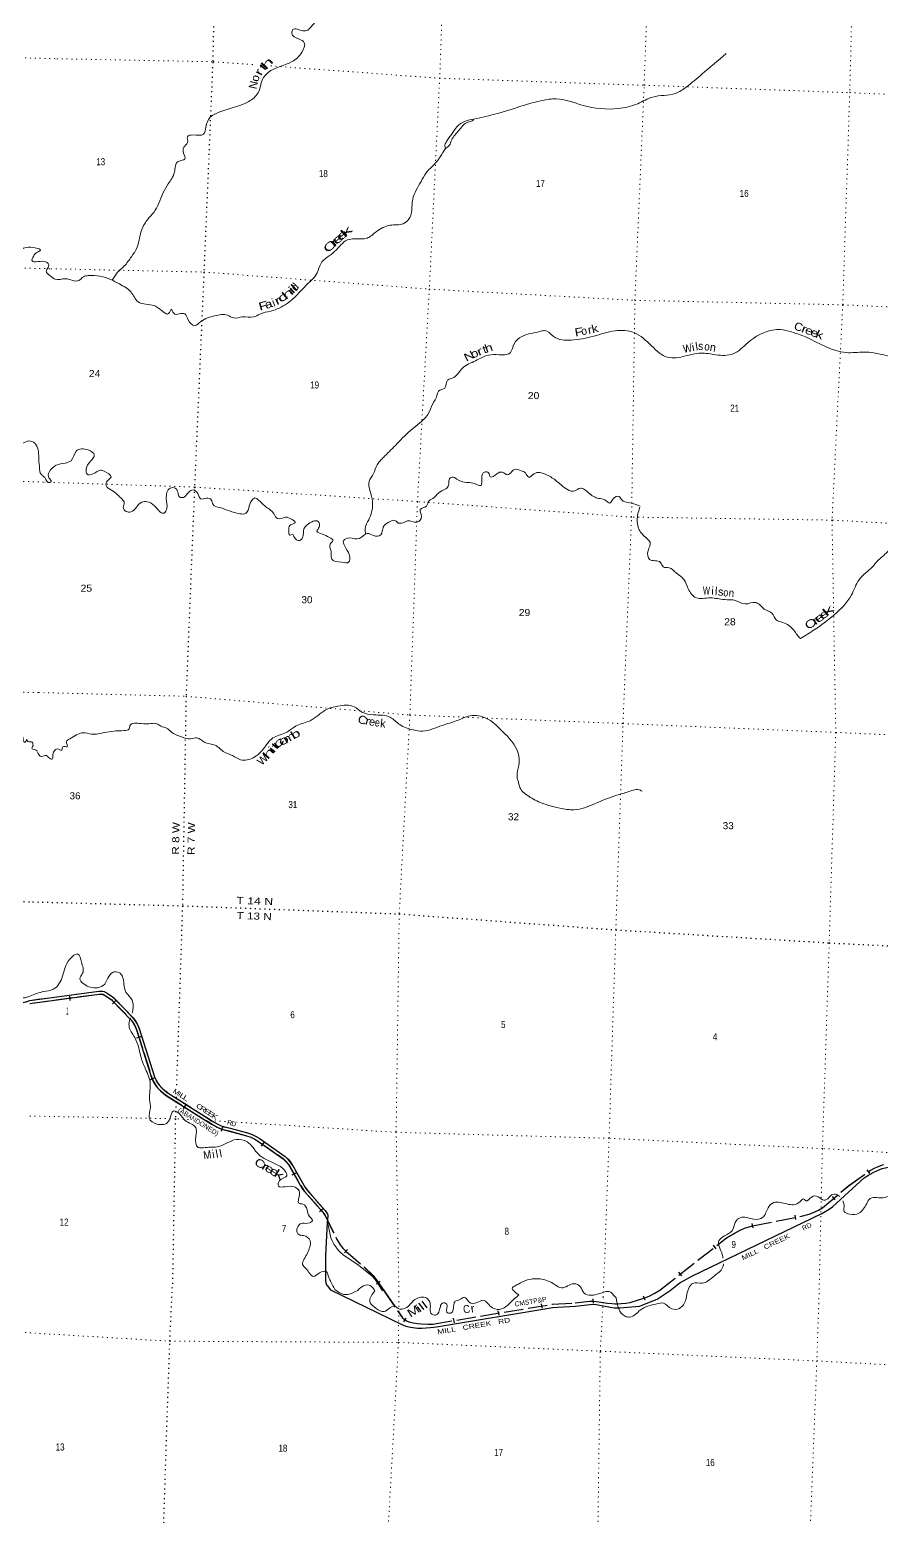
# Model space of a CAD drawing. Header units: feet. Extents: x -757852 to -501257, y -360805 to -170898.
# Drawn here: x -661628 to -640442, y -316927 to -279945 of the extents above; entities that cross this region are included whole.
import ezdxf
from ezdxf.enums import TextEntityAlignment as Align

# ---------------------------------------------------------------- set-up
doc = ezdxf.new("R2010")
doc.units = ezdxf.units.FT
doc.header["$LTSCALE"] = 80
doc.linetypes.add('DOTTED', pattern=[1.5, 0.3, -1.2])
doc.linetypes.add('LONG_DASHED', pattern=[7.5, 6, -1.5])
for name, color, linetype, lineweight in [('29', 7, 'Continuous', 25), ('34', 7, 'Continuous', 13), ('39', 7, 'Continuous', 13), ('41', 7, 'Continuous', 13), ('6', 7, 'DOTTED', 25), ('63', 7, 'Continuous', 25), ('7', 7, 'DOTTED', 13)]:
    doc.layers.add(name, color=color, linetype=linetype, lineweight=lineweight)
doc.layers.add('30', color=7, linetype='Continuous')

msp = doc.modelspace()

# ---------------------------------------------------------------- linework, layer by layer
at = {"layer": '29'}
for points in [[(-661628.14, -304169.1), (-659899.77, -303938.77), (-659842.02, -303936.81), (-659805.86, -303943.39), (-659743.26, -303979.92), (-659591.39, -304080.97), (-659567.82, -304104.56), (-659113.47, -304576.55), (-659072, -304626.53), (-659037.69, -304680.57), (-659005.84, -304739.89), (-658972.65, -304821.55), (-658594.83, -306017.88), (-658553.09, -306112.7), (-658504.73, -306195.14), (-658450.08, -306268.07), (-658368.83, -306349.37), (-658250.62, -306447.35), (-657107.26, -307169.75), (-656966.53, -307248.22), (-656911.73, -307274.01), (-656851.16, -307298.66), (-656664.13, -307344.93), (-656232.21, -307463.4), (-656126.33, -307498.87), (-656028.48, -307548.2), (-655961.7, -307587.35), (-655321.63, -308031.84), (-655255.48, -308097.39), (-655187.28, -308176.7), (-654839.35, -308785.97), (-654791.06, -308849.7), (-654339.03, -309365.23), (-654290.63, -309431.86), (-654283.99, -309446.47)], [(-661625.72, -304093.12), (-659906.01, -303863.94), (-659836.52, -303861.58), (-659779.45, -303871.96), (-659703.55, -303916.26), (-659543.62, -304022.67), (-659514.27, -304052.04), (-659057.52, -304526.53), (-659011.24, -304582.31), (-658972.91, -304642.68), (-658937.87, -304707.94), (-658902.04, -304796.1), (-658524.54, -305991.4), (-658486.2, -306078.5), (-658442.18, -306153.55), (-658393.26, -306218.82), (-658318.26, -306293.87), (-658206.48, -306386.53), (-657068.94, -307105.25), (-656932.26, -307181.46), (-656881.61, -307205.3), (-656827.9, -307227.15), (-656645.2, -307272.35), (-656210.36, -307391.62), (-656097.39, -307429.47), (-655992.6, -307482.3), (-655921.29, -307524.1), (-655273.48, -307973.97), (-655200.57, -308046.22), (-655125.72, -308133.25), (-654776.63, -308744.55), (-654732.9, -308802.27), (-654280.37, -309318.37), (-654225.48, -309393.93), (-654209.18, -309429.82), (-654208.83, -309460.04), (-654230.35, -309617.76), (-654270.19, -310441.87), (-654269.52, -311061.42), (-654260.6, -311122.85), (-654242.61, -311167.48), (-654225.75, -311189.66), (-654141.64, -311291.44)], [(-661956.98, -304127.52), (-661890.34, -304143.45), (-661857.11, -304146.96), (-661819.02, -304146.69), (-661794.71, -304144.53), (-661770.67, -304140.47), (-661715.57, -304125.34), (-661690.45, -304117.5), (-661626.97, -304091.83)], [(-646015.31, -311522.09), (-645696.04, -311306.99), (-645441.97, -311114.11), (-645360.72, -311066.31), (-645152.31, -310954.01), (-641922.14, -309398.09), (-641740.79, -309291.1), (-641652.38, -309225.56), (-640865.07, -308511.28), (-640764.06, -308442.68), (-640646.45, -308373.71), (-640535.77, -308321.94), (-640423.26, -308279.5), (-640304.23, -308246.88), (-640170.52, -308220.78), (-640013.98, -308201.2), (-639901.47, -308201.19), (-639687.52, -308209.67), (-639534.58, -308227.3), (-638303.7, -308441.01), (-637981.21, -308535.89)], [(-654141.64, -311291.44), (-652368.86, -312158.51), (-652268.47, -312195.66), (-652153.24, -312220.37), (-651980.38, -312245.08), (-651871.31, -312245.07), (-651658.75, -312233.67), (-651511.19, -312216.25), (-648611.68, -311730.3), (-648495.18, -311722.78), (-648052.04, -311700.39), (-647684.77, -311655.88), (-647603.34, -311652.05), (-647537.48, -311660.29), (-647087.54, -311740.09), (-646938.66, -311742.65), (-646757.24, -311724.75), (-646448.89, -311697.35), (-646371.61, -311670.68), (-646015.31, -311522.09)]]:
    msp.add_lwpolyline(points, dxfattribs=at)
at = {"layer": '34', "linetype": 'LONG_DASHED'}
for points in [[(-652847.51, -311322.02), (-653034.91, -311038.93), (-653106.86, -310956.76), (-653445.72, -310684.32), (-653830.5, -310419.83), (-653909.68, -310350.23), (-653942.16, -310315.09), (-653988.69, -310259.23), (-654058.48, -310155.66), (-654101.73, -310077.67), (-654132.92, -310002.05), (-654213.21, -309644.36), (-654207.38, -309437.35), (-654213.77, -309415.24), (-654231.8, -309385.56), (-654288.8, -309311.66), (-654458.62, -309118.77), (-654737.77, -308792.92), (-654807.56, -308692.85), (-655021.58, -308315.8), (-655065.56, -308230.13), (-655207.68, -308042.32), (-655268.17, -307981.8), (-655786.93, -307617.56), (-655952.09, -307505.84), (-656087.02, -307433.69), (-656228.93, -307383.64), (-656466.2, -307321.97), (-656887.26, -307204.44), (-657105.94, -307079.91), (-657706.12, -306699.38), (-658166.72, -306413.1), (-658353.15, -306268.54), (-658431.92, -306165.22), (-658478.44, -306090.74), (-658524.97, -305979.02), (-658885.54, -304850.2), (-658953, -304687.27), (-659027.44, -304568.57), (-659230.61, -304346.87), (-659569.47, -304001.84), (-659683.46, -303927.36), (-659769.53, -303878.48), (-659811.4, -303866.84), (-659860.25, -303864.52), (-659995.18, -303880.81), (-661430.5, -304065.84), (-661625.72, -304093.12)], [(-646338.76, -311506.61), (-646197.93, -311445.08), (-646088.59, -311391.55), (-645946.7, -311303.91), (-644290.31, -310004.61), (-643997.26, -309835.64), (-643839.6, -309761.19), (-643643.66, -309705.3), (-642426.34, -309466.95), (-642233.93, -309412.04), (-642094.35, -309356.18), (-642005.95, -309314.29), (-641906.02, -309253.54), (-641244.3, -308704.03), (-640713.7, -308326), (-640607.85, -308269.25), (-640534.14, -308236.11), (-640385.25, -308177.93)], [(-654281, -309451.24), (-653987.54, -310045.7), (-653888.57, -310197.64), (-653833.09, -310264.72), (-653763.02, -310335.43), (-653292.44, -310743.31), (-653089.83, -310942.46), (-653011.69, -311038.86), (-652815.87, -311322.92)], [(-652811.03, -311323.06), (-652357.88, -311991.77), (-652313.81, -312031.07), (-652256.06, -312071.73), (-652196.18, -312093.12), (-652089.43, -312121.37), (-651982.32, -312135.92), (-651890.36, -312144.48), (-651597.37, -312148.76), (-648620.32, -311655.7), (-648058.45, -311625.62), (-647691.05, -311581.09), (-647600.42, -311576.83), (-647526.27, -311586.11), (-647253.31, -311633.07), (-647133.55, -311641.64), (-647062.97, -311644.85), (-646984.91, -311644.85), (-646910.06, -311641.64), (-646796.71, -311633.08), (-646691.41, -311616.31), (-646666.26, -311608.47), (-646350.98, -311506.26)]]:
    msp.add_lwpolyline(points, dxfattribs=at)
at = {"layer": '39'}
for points in [[(-646318.74, -273982.64), (-646682.94, -273991.06), (-647189.04, -274198.82), (-647395.69, -274336.1), (-647644.74, -274401.88), (-647846.35, -274577.51), (-648140.62, -274837.14), (-648532.5, -275216.85), (-649088.97, -275584.15), (-649468.81, -275730.91), (-650156.41, -275803.13), (-650398.42, -275985.73), (-650736.72, -276393), (-651122.06, -276752.78), (-651247.61, -276942.5), (-651294.22, -277084.5), (-651331.81, -277243.91), (-651287.22, -277464.29), (-651227.17, -277630.79), (-651087.42, -277903.97), (-651178.4, -278078.52), (-651323.11, -278231.53), (-651477.67, -278376.23), (-651927.61, -278356.23), (-652193.68, -278224.48), (-652321.48, -278267.33), (-652380.46, -278448.76), (-652654, -278606.39), (-653169.95, -278884.27), (-653284.42, -279034.06), (-653439.31, -279035.98), (-653537.02, -279081.64), (-653680.33, -279180.39), (-653908.7, -279457.87), (-653972.06, -279653.26), (-654189.84, -279754.05), (-654354.92, -279683.3), (-654571.26, -279806.26), (-654711.8, -279953.34), (-654830.99, -279974.31), (-655079.51, -279941.56), (-655109.98, -280031.24), (-654938.72, -280174.55), (-654796.41, -280270.84), (-654856.69, -280502.51), (-655098.04, -280737.41), (-655698.28, -281009.02), (-655835.48, -281182.34), (-655948.69, -281517.17), (-656179.37, -281728.23), (-657003.72, -282034.1), (-657136.68, -282121.06), (-657243.54, -282365.57), (-657304.47, -282544.94), (-657562.33, -282562.22), (-657704.29, -282608.72), (-657699.83, -282747.59), (-657795.49, -282869.73), (-657799.28, -283016.43), (-657766.68, -283156.05), (-657933.29, -283222.01), (-658028.71, -283490.95), (-658182.98, -283780.45), (-658313.7, -284014.27), (-658541.17, -284490.86), (-658700.74, -284673.64), (-658861.5, -284981.06), (-658966.28, -285378.46), (-659096.47, -285592.18), (-659283.56, -285828.53), (-659442.29, -285979.15), (-659574.16, -286172.61)], [(-660887.54, -278456.04), (-660984.72, -278481.53), (-661011.15, -278565.26), (-661038.37, -278604.73), (-661074.28, -278668.1), (-661107.08, -278691.33), (-661348.22, -278688.76), (-661500.66, -278676.55), (-661581.16, -278680.38), (-661615.85, -278771.92), (-661699.19, -278805.84), (-661785.82, -278885.91), (-661879.43, -278927.59), (-661977.41, -278908.82), (-662054.79, -278944.91), (-662059.43, -278894.51), (-662115.4, -278882.93), (-662099.73, -278825.05), (-662180.41, -278834.9), (-662271.46, -278856.54), (-662345.92, -278932.93), (-662479.85, -279051.92), (-662590.2, -279117.27), (-662724.89, -279117.61), (-662848.68, -279160.47), (-662925.32, -279242.83), (-662927.37, -279317.17), (-663027.23, -279366.72), (-663059.34, -279438.23), (-663106.02, -279527.44), (-663172.34, -279600.03), (-663184.43, -279674.09), (-663263.19, -279760.41), (-663328.39, -279865.2), (-663442.69, -279928.43), (-663532.14, -279891.8), (-663592.23, -279884.13), (-663726.66, -279802.03), (-663830.17, -279765.02), (-663916.04, -279744.57), (-664009.78, -279717.88), (-664070.53, -279734.31), (-664130.85, -279734.68), (-664204.04, -279764.85), (-664295.29, -279866.91), (-664340.92, -279917.94), (-664395.37, -279924.5), (-664424.93, -279975.97), (-664509.62, -279985.72), (-664596.84, -279941.11), (-664660.4, -279913.23), (-664723.66, -279947.69), (-664768.05, -280026.91), (-664805.53, -280074.14), (-664970.02, -280061.6), (-665031.91, -279973.45), (-665125.62, -279872.36), (-665171.76, -279869.08), (-665213.2, -279914.2), (-665311.35, -279901.46), (-665359.37, -279966.5), (-665363.24, -280107.15), (-665488.66, -280135.89), (-665691.73, -280210.77), (-665778.06, -280353.19), (-665995.47, -280437.73), (-666091.09, -280479.35), (-666045.59, -280579.12), (-666091.15, -280700.53), (-666191.63, -280699.8), (-666215.09, -280821.81), (-666166.96, -280971.93), (-666265.12, -281105.98), (-666396.43, -281202.92), (-666367.96, -281264.03), (-666346.35, -281355.1), (-666392.31, -281418.19), (-666368.46, -281501.28), (-666469.83, -281532.69), (-666518, -281456.98), (-666547.1, -281564.77), (-666456.62, -281929.18), (-666410.13, -281992.79), (-666476.84, -282079.44), (-666649.59, -282221.5), (-666638.92, -282272.06), (-666566.38, -282338.39), (-666656.28, -282464.62), (-666785.15, -282545.55), (-666878.37, -282573.16), (-666859.26, -282682.27), (-666817.4, -282767.86), (-666820.77, -282890.43), (-666788.87, -283046.13), (-666873.82, -283138.31), (-666971.56, -283183.9), (-666938.63, -283229.04)], [(-644299.98, -280537.73), (-644904.45, -281050.55), (-645292.77, -281370.03), (-645564.3, -281527.71), (-646129.73, -281619.26), (-646502, -281784.32), (-646989.79, -281906.09), (-647862.51, -281826.59), (-648529.98, -281664.06), (-648874.92, -281705.17), (-649985.2, -282025.57), (-650578.11, -282168.68)], [(-650578.11, -282168.68), (-650788.61, -282221.4), (-650997.17, -282354.62), (-651132.88, -282548.08), (-651262.24, -282729.65), (-651297.3, -282841.34), (-651280.72, -282893.2)], [(-651286.7, -282897.92), (-651188.16, -282820.11), (-651130.43, -282686.91), (-650955.45, -282452.25), (-650724.88, -282245.22), (-650596.87, -282194.32), (-650583.58, -282170.05)], [(-651286.7, -282897.92), (-651564.4, -283294.75), (-651766.99, -283508.56), (-651891.11, -283720.43), (-652099.66, -284165.35), (-652201.11, -284667.4), (-652338.5, -284770.33), (-652657.21, -284808.11), (-653007.27, -284969.74), (-653236.65, -285130.55), (-653550.71, -285144.33), (-653724.42, -285173.9), (-654035.34, -285455.21), (-654389.34, -285769.57), (-654477.54, -285992.45), (-654742.76, -286295.09), (-655225.24, -286756.86), (-655632.24, -286943.11), (-655903.71, -287020.36), (-656054.34, -287090.76), (-656343.82, -287087.09), (-656547.67, -287115.86), (-656710.75, -287045.16), (-657018.84, -287061.11), (-657372.5, -287206.55), (-657523.81, -287303.08), (-657687.18, -287166.01), (-657769.6, -287008.98), (-657910.53, -287015.29), (-658046.87, -286999.6), (-658108.64, -286899.42), (-658171.73, -287006.33), (-658305.38, -286964.57), (-658530.59, -286807.77), (-658934.35, -286712.58), (-659107.13, -286472.7), (-659397.51, -286269.92), (-659607.83, -286159.76), (-660170.4, -286062.36), (-660293.82, -286091.26), (-660408.79, -286182.72), (-660733.47, -286139.9), (-660995.23, -286153.05), (-661105.18, -286072.25)], [(-661105.18, -286072.25), (-661136.48, -286054.25), (-661161.93, -286036.16), (-661195.74, -286004.12), (-661216.78, -285965.34), (-661167.6, -285858.11), (-661159.25, -285773.88), (-661214.28, -285728.14), (-661428.98, -285714.22), (-661569.19, -285696.31), (-661537.92, -285582.56), (-661432.44, -285474.85), (-661360.76, -285426.54), (-661457.85, -285375.62), (-661718.91, -285366.47), (-661836.68, -285409.5), (-661950.75, -285537.08), (-662071.98, -285559.91), (-662088.14, -285416.7), (-662177.31, -284931.67), (-662357.31, -284679.43), (-662652.98, -284613.03), (-662902.6, -284626.31), (-663019.48, -284637.19), (-663125.07, -284529.74), (-663257.51, -284594.48), (-663351.86, -284589.89), (-663502.17, -284573.72), (-663573.17, -284451.13), (-663625.71, -284314.97), (-663727.24, -284133.24), (-663911.43, -284106.08), (-664014.36, -284121.36), (-664057.39, -284297.13), (-664019.58, -284457.02), (-664083.89, -284529.66), (-664180.58, -284537.07), (-664223.07, -284620.36), (-664312.39, -284652.1), (-664374.92, -284513.66), (-664421.72, -284315.32), (-664551.03, -284193.15), (-664745.01, -284230.07), (-664950.07, -284377.28), (-665132.56, -284434.63), (-665259.88, -284459.3), (-665422.64, -284384.47), (-665543.47, -284465.62), (-665651.05, -284649.68), (-665810.8, -284830.3), (-666015.05, -284874.98), (-666284.87, -284891.73), (-666522.77, -284917.4), (-666814.03, -285056.22), (-667113.4, -285124.45), (-667328.69, -285205.02), (-667516.93, -285252.15), (-667608.97, -285323.93), (-667629.96, -285488.35), (-667674.96, -285589.66), (-667741.17, -285658.23), (-667606.97, -285748.37), (-667504.2, -285958.29), (-667606.86, -286182.7), (-667877.63, -286380.39), (-668069.48, -286485.74), (-668154.15, -286567.88), (-668158.96, -286742.68), (-668116.19, -286868.52), (-668175.48, -286977.49), (-668159.89, -287068.4), (-668109.41, -287206.52), (-668277.88, -287338.64), (-668461.49, -287363.78), (-668522.04, -287518.97), (-668519, -287627.63), (-668609.37, -287697.55), (-668559.42, -287781.36), (-668588.62, -287893.16), (-668535.81, -288019.27), (-668477.08, -288149.57), (-668441.77, -288234.12)], [(-653273.42, -292494.56), (-653280.06, -292344.73), (-653194.18, -292133.85), (-653097.65, -291744.28), (-653139.3, -291487.78), (-653183.71, -291182.94), (-653072.12, -290988.84), (-652987.99, -290767.85), (-652908.98, -290667.4), (-652828.38, -290583.07), (-652531.16, -290287.31), (-652165.82, -289922.98), (-651678.79, -289441.23), (-651576.16, -289204.65), (-651508.85, -289089.8), (-651458.68, -288938.3), (-651299.76, -288858.07), (-651260, -288720.37), (-651215.99, -288651.15), (-651120.6, -288617.49), (-650858.59, -288361.02), (-650540.27, -288182.46), (-650156.25, -288029.78), (-649668.12, -287972.37), (-649574.09, -287757.68), (-649388.41, -287575.6), (-649145.13, -287499.61), (-648908.4, -287443.57), (-648819.51, -287427.83), (-648602.03, -287572.37), (-648156.02, -287666.67), (-647596.51, -287570.94), (-647064.15, -287436.27), (-646592.72, -287480.98), (-646158.8, -287810.24), (-645763.84, -288090.21), (-645316.67, -288061.87), (-644934.78, -287991.58), (-644555.74, -288031.82), (-644128.83, -288008.98), (-643755.51, -287725.3), (-643144.28, -287417.78), (-642950.89, -287404.82), (-642676.87, -287462.38), (-642328.2, -287588.28), (-641314.65, -287977.19), (-640877.95, -287964.67), (-640377, -288034.29), (-639911.78, -288163.29), (-639689.09, -288261.71), (-639300.37, -288627.98), (-639051.66, -288731.12), (-638416.21, -288731.92), (-638128.44, -288801.91), (-637749.47, -288922.58), (-637226.87, -288932.45), (-636464.4, -288920.54), (-636010.75, -288952.7), (-635369.82, -289130.61), (-634870.29, -289332.92), (-634456.88, -289677.73), (-634034.52, -290065), (-633544.47, -290323.36), (-633202.38, -290314.35), (-632730.93, -290202.2), (-632526.31, -290221.72), (-632204.8, -290387.12), (-631832.44, -290608.17), (-631582.44, -290661.06), (-631303.02, -290509.62), (-631139.88, -290188.18), (-631028.26, -289837.22), (-630748.83, -289528.93), (-630567.38, -289433.2), (-630109.99, -289320.68)], [(-668774.55, -290487.28), (-668654.51, -290798.95), (-668483.65, -290871.99), (-668355.62, -290821.2), (-667765.37, -290847.39), (-667604.62, -290849.78), (-667513.09, -290737.67), (-667331.86, -290360.57), (-667278.75, -290329.85), (-667102.18, -290487.5), (-666804.04, -290610.27), (-666457.75, -290517.19), (-666290.73, -290218.13), (-666145.55, -289982.82), (-665924.17, -289972.78), (-665814.65, -290156.75), (-665753.14, -290478.14), (-665694.98, -290556.14), (-665607.4, -290514.3), (-665576.27, -290478.96), (-665617.53, -290371.26), (-665624.57, -290115.7), (-665567.08, -289998.64), (-665488.61, -290069.15), (-665418.74, -290159.53), (-665204.92, -290205.6), (-664805.64, -290085.81), (-664728.5, -289985.37), (-664768.76, -289841.51), (-664707.64, -289738.62), (-664421.48, -289712.26), (-664197.23, -289744.53), (-664181.04, -290032.52), (-664220.77, -290234.52), (-664121.59, -290355.87), (-663865.32, -290393.04), (-663741.99, -290293.86), (-663797.08, -290177.74), (-663851.67, -290115.92), (-663875.34, -290026.8), (-663747.37, -289978.02), (-663649.63, -289932.44), (-663649.94, -290016.88), (-663666.32, -290100.88), (-663512.05, -290119.18), (-663366.43, -290086.97), (-663360.48, -290016.75), (-663273.56, -289999.02), (-663116.37, -290057.61), (-662970.34, -290156.11), (-662930.44, -290386.43), (-662648.89, -290454.45), (-662341.19, -290448.79), (-662264.45, -290290.03), (-662103.21, -290055.16), (-661993.24, -290076.26), (-661889.25, -290241.98), (-661763.83, -290213.23), (-661610.08, -290177.22), (-661475.76, -290263.34), (-661401.74, -290641.38), (-661383.49, -290855.02), (-661366.45, -290966.08), (-661325.76, -291021.48), (-661303.5, -291044.84), (-661273.26, -291067.73), (-661249.98, -291087.21)], [(-661249.98, -291087.21), (-661133.82, -291210.96), (-661092.95, -291185.9), (-661150.91, -291093.87), (-661143.26, -290953.31), (-660967.82, -290778.99), (-660749.23, -290724.47), (-660600.92, -290666.08), (-660474.12, -290428.13), (-660171.75, -290399.97), (-660022.08, -290522.59), (-660110.37, -290671.07), (-660224.75, -290895.27), (-660199.32, -291000.51), (-660060.45, -290996.16), (-659856.89, -290901.02), (-659777.18, -290929.28), (-659605.93, -291072.59), (-659696.89, -291168.71), (-659727.93, -291280.5), (-659594.29, -291400.69), (-659330.65, -291626.89), (-659276.56, -291712.79), (-659301.57, -291824.74), (-659225.85, -291929.31), (-659111.51, -291940.39), (-658839.81, -291698.25), (-658704.8, -291687.76), (-658522.51, -291793.16), (-658281.7, -291968.48), (-658218.45, -291855.53), (-658230.21, -291609.88), (-658130.98, -291349.08), (-658010.3, -291348.27), (-657939, -291468.81), (-657901.3, -291566.34), (-657801.08, -291579.06), (-657673.01, -291447.73), (-657563.04, -291394.34), (-657446.75, -291485.91), (-657379.69, -291614.39), (-657230.41, -291596.23), (-657112.83, -291637.57), (-657063.69, -291759.53), (-656910.66, -291829.96), (-656403.96, -291988.22), (-656248.7, -291972.23), (-656165.66, -291793.45), (-656080.92, -291626.78), (-656025.78, -291594.06), (-655938.6, -291644.64), (-655779.5, -291791.65), (-655549.52, -291996.85), (-655467.86, -292105.6), (-655265.97, -292074.77), (-655102.48, -292129.39), (-655022.11, -292209.95), (-655073.02, -292234.74), (-655160.58, -292276.65), (-655182.6, -292428.9), (-655156.7, -292516.06), (-655092.03, -292503.7), (-655043.61, -292575.37), (-654916.86, -292651.14), (-654836.41, -292572.84), (-654808.75, -292358.4), (-654727.89, -292264.02), (-654448.28, -292182.97), (-654427.64, -292318.25), (-654484.55, -292419.3), (-654349.76, -292495.28), (-654170.87, -292576.45), (-654084.47, -292657.17), (-654152.97, -292739.81), (-654138.77, -292891.01), (-654125.55, -293001.96), (-654114.33, -293112.87), (-653861.03, -293194), (-653689.9, -293186.49), (-653666.54, -293060.42), (-653763.48, -292842.67), (-653823.02, -292656.08), (-653672.49, -292589.69), (-653423.51, -292604.35), (-653223.09, -292474.95), (-653077.74, -292531.09), (-652896.2, -292509.78), (-652830.94, -292318.46), (-652691.02, -292195.49), (-652571.15, -292148.4), (-652458.42, -292221.78)], [(-652458.42, -292221.78), (-652301, -292199.82), (-652225.61, -292161.6), (-651993.22, -292195.93), (-651878.91, -292052.17), (-651910.72, -291882.4), (-651759.63, -291793.92), (-651693.9, -291662.94), (-651567.18, -291583.86), (-651461.79, -291474.04), (-651273.95, -291364.41), (-651205.35, -291277.75), (-651195.69, -291137.24), (-651119.63, -291072.9), (-651002.3, -291124.28), (-650763.23, -291211.08), (-650604.68, -291223.33), (-650399.04, -291281.08), (-650383.96, -291086.42), (-650312.1, -290951.58), (-650213.95, -290966.26), (-650172.33, -291067.91), (-650005.57, -290995.93), (-649915.9, -290950.05), (-649869.73, -290953.29), (-649744.63, -291014.93), (-649634.04, -290937.43), (-649564.31, -290884.99), (-649398.19, -290915.54), (-649295.09, -290972.58), (-649213.34, -291077.31), (-649078.37, -290990.41), (-648803.16, -291001.74), (-648545.59, -291151.37), (-648249.91, -291382.44), (-648063.85, -291419.56), (-647929.3, -291348.73), (-647829.65, -291383.56), (-647561.16, -291577.71), (-647437.3, -291609.16), (-647283.85, -291663.51), (-647204.92, -291721.91), (-647111.64, -291613.79), (-646967.3, -291553.27), (-646891.36, -291649.81), (-646739.98, -291706.12), (-646456.48, -291786.04)], [(-646440.93, -291806.57), (-646514.92, -292102.22), (-646463.85, -292383.1), (-646282.3, -292595.06), (-646194.3, -292691.91), (-646244.07, -292905.76), (-646205.4, -293121.96), (-646065.51, -293155.85), (-645935.82, -293195.49), (-645866.33, -293307.94), (-645718.08, -293329.98), (-645542.45, -293459.33), (-645351.51, -293619.24), (-645242.98, -293855.4), (-645055.56, -294073.54), (-644691.71, -294079.19), (-644342.93, -294122.65), (-644069.93, -294141.97), (-643830.91, -294230.77), (-643564.45, -294191.6), (-643351.56, -294358.13), (-643155.31, -294467.92), (-643058.77, -294623.32), (-642891.57, -294690.1), (-642617.11, -294886.43), (-642535.56, -294999.2), (-642455.43, -295093.09)], [(-642455.43, -295093.09), (-642108.01, -294873.81), (-641619.93, -294506.71), (-641182.67, -294005.54), (-640996.03, -293630.43), (-640826.62, -293455.96), (-640659.85, -293305.54), (-640541.57, -293163.9), (-640290.28, -292933.28), (-640153.45, -292774.03), (-639980.66, -292702.21), (-639804.68, -292662.64), (-639368.2, -292736.58), (-638805.98, -292769.62), (-638652.28, -292813.93), (-638473.36, -293049.94), (-638405.85, -293317.18), (-638262.95, -293546.21), (-638092.69, -293806.13), (-637949.53, -294025.1), (-637852.22, -294462.06), (-637760.43, -294957.18), (-637462.24, -295325.07), (-637168.05, -295536), (-636902.12, -295595.35), (-636370.6, -295571.27), (-636177.54, -295648.79), (-635941.36, -295769.69), (-635663.31, -295748.93), (-635260.06, -295864.22), (-634818.06, -296191.69), (-634631.37, -296516.39), (-634235.79, -296538.97), (-633827.73, -296467.36), (-633537.43, -296517.31), (-633147.62, -296529.68), (-632801.42, -296361.92), (-632534.29, -296296.62), (-632289.21, -296228.73), (-632044.96, -296192.99), (-631777.06, -296175.98), (-631312.38, -296170.23), (-631104.57, -296222.01), (-630894.56, -296344.22), (-630785.71, -296489.89), (-630751.1, -296629.57), (-630598.25, -297096.15), (-630464.93, -297306.83), (-630169.76, -297558), (-629928.66, -297770.51)], [(-665766.24, -296725.28), (-665730.13, -296800.67), (-665650.22, -296818.94), (-665647.76, -296875.31), (-665464.16, -296996.95), (-665403.28, -297048.89), (-665431.93, -297140.6), (-665317.7, -297226.17), (-665135.4, -297321.64), (-665096.65, -297447.36), (-665053.05, -297543.06), (-664972.08, -297595.55), (-664974.73, -297691.99), (-664828.16, -297698.01), (-664732.8, -297738.82), (-664815.08, -297806.95), (-664719.75, -297922.16), (-664696.68, -298033.38), (-664605.04, -298136.43), (-664513.29, -298235.46), (-664365.87, -298283.73), (-664150.27, -298337.88), (-664066.63, -298366.31), (-663949.13, -298333.33), (-663832.77, -298268.14), (-663693.36, -298169.4), (-663595, -298174.11), (-663457.93, -298306.54), (-663491.95, -298373.98), (-663540.87, -298398.78), (-663465.14, -298495.36), (-663395.11, -298507.33), (-663299.46, -298391.31), (-663156.57, -298385.16), (-663109.01, -298263.81), (-663042.52, -298185.19), (-662943.51, -298093.39), (-662657.63, -297857.91), (-662329.05, -297677.88), (-662183.08, -297706), (-662076.96, -297720.97), (-662027.89, -297617.75), (-662012.11, -297555.85), (-661950.34, -297575.63), (-661920.71, -297594.54), (-661852.38, -297522.01), (-661793.06, -297557.81), (-661789.14, -297634.33), (-661741.87, -297669.81), (-661697.81, -297602.65), (-661673.08, -297653.59), (-661584.76, -297658.02), (-661548.2, -297717.33), (-661555.94, -297779.45), (-661579.14, -297819.03), (-661491.76, -297857.62), (-661446.4, -297883.68)], [(-661443.19, -297899.24), (-661329.85, -298026.93), (-661214.47, -297997.82), (-661159.5, -298049.56), (-661070.05, -298090.14), (-661053.8, -298006.11), (-661020.7, -297892.37), (-660940.83, -297836.17), (-660832.98, -297865.18), (-660800.71, -297783.59), (-660698.17, -297784.31), (-660715, -297657.17), (-660632.75, -297586.96), (-660301.03, -297434.9), (-660088.8, -297470.7), (-659763.95, -297429.06), (-659280.04, -297379.58), (-659156.37, -297340.64), (-659134.2, -297260.79), (-658853.31, -297207.93), (-658607.88, -297204.39), (-658463.24, -297210.25), (-658368.28, -297271.09), (-658222.77, -297321.21), (-658108.55, -297414.74), (-657852.32, -297538.19), (-657626.28, -297584.41), (-657468.8, -297560.44), (-657286.62, -297669.86), (-657015.07, -297745.44), (-656782.25, -297918.54), (-656585.32, -298002.2), (-656380.92, -298108.18), (-656065.87, -298056.23), (-655819.01, -297841.58), (-655578.59, -297564.43), (-655251.36, -297430.35), (-654979.31, -297252.57), (-654648.48, -297134.67), (-654265.48, -296865.32), (-653959.38, -296770.9), (-653553.65, -296789.73), (-653361.94, -296919.5), (-653072.15, -296989.54), (-652655.51, -297052.9), (-652422.83, -297232.03), (-652080.4, -297365.81), (-651851.82, -297391.99), (-651365.58, -297252.08), (-650994.45, -297131.23), (-650619.15, -297004.46), (-650215.49, -297103.67), (-649865.2, -297400.55), (-649476.98, -297941.76), (-649462.81, -298249.82), (-649503.87, -298516.18), (-649467.72, -298674), (-649413.64, -298838.32), (-649292.11, -298960.2), (-648967.26, -299151.83), (-648442.41, -299308.56), (-648083.53, -299350.27), (-647572.91, -299200.95), (-647028.53, -298990.19), (-646724.49, -298897.73), (-646436.03, -298863.16), (-646390.49, -298890.51)], [(-663855.15, -303318.61), (-663712.36, -303169.69), (-663384.81, -303100.23), (-663234.94, -303132.48), (-663180.32, -303339.07), (-662979.37, -303487.34), (-662779.91, -303470.67), (-662642.02, -303353.8), (-662462.72, -303266.2), (-662310.56, -303288.46), (-662014.47, -303485.57), (-661968.68, -303647.69), (-662007.23, -303879.88), (-661878.42, -304020.14), (-661751.99, -304027.62), (-661710.31, -304016.98), (-661668.26, -304004.05), (-661622.89, -303986.7)], [(-661624.47, -303987.3), (-661277.65, -303874.18), (-661044.94, -303818.03), (-660811.2, -303488.41), (-660633.46, -303068.82), (-660429.08, -302941.53), (-660343.68, -303138.86), (-660314.72, -303419.16), (-660382.55, -303554.1), (-660310.95, -303662.58), (-659986.23, -303781.81), (-659797.68, -303722.48), (-659553.9, -303393.12), (-659407.25, -303399.03), (-659283.73, -303677.82), (-659234.87, -303888.26), (-659077.22, -304091.53), (-659063.3, -304331.2), (-659079.67, -304411.72)], [(-659129.33, -304542.83), (-659158.13, -304732.89), (-659012.66, -305018.29), (-658863.77, -305482.76), (-658768.23, -305754.76), (-658632.93, -306122.34), (-658644.29, -306562.44), (-658625.51, -306770.07), (-658654.1, -307020.68), (-658462.85, -307168.54), (-658171.5, -307099.87), (-658042.23, -306843.89), (-657896.44, -306926.33), (-657760.04, -307081.31), (-657497.79, -307254.52), (-657497.52, -307477.74), (-657440.32, -307754.76), (-657263.32, -307753.44), (-656924.88, -307730.25), (-656489.95, -307552.78), (-656217.99, -307612.3), (-655938.35, -307919.36), (-655536.06, -308149.25), (-655336.04, -308269.19), (-655232.35, -308458.96), (-655412.36, -308576.85), (-655441.96, -308710.8), (-655273.51, -308729.35), (-655026.49, -308741.95), (-654926.18, -308829.07), (-654937.6, -309037.91), (-654932.21, -309140.61), (-654834.2, -309161.32), (-654727.2, -309300.91), (-654667.15, -309467.4), (-654595.34, -309567.85), (-654707.78, -309639.26), (-654882.77, -309640.65), (-654955.29, -309723.18), (-654983.59, -309806.89), (-654934.19, -309918.8), (-654814.19, -309944.11), (-654652.67, -310075.1), (-654662.69, -310229.67), (-654797.02, -310525.74), (-654840.74, -310661.32), (-654754.91, -310764.15), (-654566.87, -310958.18), (-654417.89, -310873.65), (-654252.11, -310839.85), (-654187.47, -310984.35), (-654134.11, -311098.38), (-654033.39, -311287.78)], [(-641400.63, -309080.32), (-641365.32, -309185.46), (-641365.35, -309342.31), (-641226.44, -309414.38), (-641002.6, -309390.16), (-640803.3, -309148.11), (-640715.52, -309019.73), (-640552.07, -308997.93), (-640350.95, -308997.24), (-640164.67, -308947.9), (-640002.52, -308976.34), (-639876.47, -308923.38), (-639700.8, -308895.87), (-639544.83, -308930.18), (-639433.33, -308973.37), (-639376.22, -308864.28), (-639287.94, -308794.23), (-639193.98, -308659.98), (-639107.31, -308652.23), (-638980.62, -308730.01), (-638930.42, -308654.92), (-638861.88, -308648.7), (-638760.26, -308607.16), (-638590.78, -308585.52), (-638530.22, -308498.65), (-638302.11, -308542.92), (-637990.82, -308792.51), (-637862.92, -309057.33), (-637796.88, -309147.57), (-637677.43, -309116.56), (-637606.57, -309098.33), (-637540.44, -309262.98), (-637473.46, -309317.04), (-637372.83, -309313.68), (-637204.54, -309338.27), (-637048.13, -309511.34), (-636911.28, -309585.37), (-636769.36, -309540.87), (-636689.12, -309470.61), (-636419.67, -309393.31), (-636290.28, -309366.59), (-636106.02, -309395.62), (-635865.65, -309510.6), (-635771.23, -309669.96), (-635600.22, -309744.89), (-635271, -310000.99), (-634981.47, -310392.77), (-634834.9, -310600)], [(-644381.96, -310505.47), (-644397.46, -310416.02), (-644483.09, -310071.88), (-644339.25, -309953.03), (-644125.59, -309777.73), (-644047.74, -309566.63), (-643911.03, -309489.83), (-643610.62, -309538.03), (-643394.41, -309497.52), (-643259.41, -309253.76), (-643113.25, -309122.91), (-642958.31, -309118.99), (-642629.98, -309175.98), (-642458.94, -309094.05), (-642364.89, -309034.21), (-642315.74, -309077.75), (-642178.66, -308986.88), (-642009.49, -308977.3), (-641868.99, -309065.49), (-641748.76, -309004.33), (-641709.23, -308953.1), (-641577.57, -308916.38), (-641473.55, -308974.41)], [(-645301.85, -311538.78), (-645229.1, -311250.49), (-645131.91, -311134.52), (-644894.41, -311126.76), (-644758.32, -311074.07), (-644594.07, -310943.7), (-644391.79, -310741.95), (-644365.4, -310644.39)], [(-649463.22, -311420.77), (-649614.18, -311236.53), (-649525.78, -311180.67), (-649418.91, -311119.12), (-648931.74, -311021.47), (-648745.99, -311070.65), (-648557.41, -311166.15), (-648396.5, -311242.82), (-648090.25, -311142.37), (-647927.38, -311221.1), (-647834.97, -311380.42), (-647667.25, -311427.1), (-647412.49, -311373.55), (-647170.56, -311349.81), (-647102.09, -311424.02), (-647039.02, -311487.59)], [(-653467.77, -311307.33), (-653710.68, -311406.75), (-653815.3, -311406.35), (-654033.39, -311287.78)], [(-653467.77, -311307.33), (-653368.83, -311222.55), (-653180.95, -311178.01), (-653093.16, -311245.25), (-653038.38, -311317.65)], [(-653038.38, -311317.65), (-653166.94, -311584.22), (-653008.11, -311759.71), (-652811.35, -311833.23), (-652676.99, -311752.84), (-652568.6, -311701.74), (-652419.56, -311772.48), (-652199.42, -311692.49), (-652043.49, -311536.23), (-651752.19, -311502.57), (-651665.47, -311633.81), (-651625.06, -311896.38), (-651535.22, -311925.17), (-651411.7, -311707.63), (-651366.84, -311624.5), (-651250.76, -311652.04), (-651252.65, -311847.02), (-651150.67, -311874.15), (-651075.66, -311661.21), (-651042.89, -311577.73), (-650926.75, -311536.91), (-650816.16, -311479.84), (-650694.77, -311598.02), (-650507.71, -311611.57), (-650350.74, -311553.86), (-650114.55, -311741.77), (-649886.85, -311767.46), (-649665.91, -311608.52), (-649461.73, -311418.81)], [(-647039.02, -311487.59), (-646813.59, -311950.52), (-646697.38, -311974.04), (-646440.2, -311802.66), (-646030.14, -311641.81), (-645862.36, -311626.63), (-645652.9, -311765.5), (-645463.1, -311755), (-645365.57, -311663.37), (-645300.84, -311536.8)]]:
    msp.add_spline(points, degree=3, dxfattribs=at)
at = {"layer": '6'}
for points in [[(-656725.93, -265435.89), (-656793.92, -270555.08), (-657032.44, -272939.77), (-656953.81, -275425.4), (-657075.28, -280755.24), (-657294.44, -285973.9), (-657529.02, -291322.85), (-657739.77, -296527.65), (-657828.04, -301739.73), (-657980.04, -306255.12)], [(-666531.44, -301529.97), (-663218.48, -301584.63), (-661556.02, -301641.71)], [(-661556.02, -301641.71), (-657828.04, -301739.73), (-652435.79, -301941.36), (-647046.56, -302337.97), (-641737.91, -302662.05), (-636437.8, -302927.59), (-633815.99, -302946.99), (-631075.76, -303208.85), (-630079.85, -303228.37)], [(-657987.55, -306490.69), (-658005, -307037.93), (-658076.97, -311172.38)], [(-658517.78, -324148.58), (-658491.32, -323062.76), (-658327.3, -318058.98), (-658142.53, -312571.24), (-658076.97, -311172.38)]]:
    msp.add_lwpolyline(points, dxfattribs=at)
at = {"layer": '63'}
for p, q in [((-660618.36, -304096.13), (-660632.97, -303986.49)), ((-659569.28, -304175.86), (-659489.6, -304099.15)), ((-658960.99, -305026.16), (-658855.52, -304992.84)), ((-658628.2, -306067.41), (-658526.97, -306022.84)), ((-657803.38, -306789.66), (-657744.3, -306696.15)), ((-656854.32, -307349.9), (-656827.76, -307242.53)), ((-655860.83, -307718.88), (-655797.74, -307628.03)), ((-655097.88, -308435.09), (-655001.82, -308380.24)), ((-640727.48, -308397.82), (-640791.66, -308307.74)), ((-641588.42, -309055.44), (-641659.09, -308970.35)), ((-654419.9, -309354.64), (-654336.74, -309281.72)), ((-642565.55, -309545.67), (-642586.81, -309437.12)), ((-643633.12, -309754.7), (-643654.37, -309646.15)), ((-644550.74, -310273.08), (-644619.01, -310186.05)), ((-653798.46, -310374.61), (-653726.01, -310291.03)), ((-645406.67, -310944.48), (-645474.93, -310857.45)), ((-653004.2, -311141.36), (-652913.13, -311078.58)), ((-648878.53, -311749.65), (-648896.6, -311640.53)), ((-647604.85, -311629.24), (-647606.6, -311518.64)), ((-646317.53, -311552.45), (-646361.82, -311451.09)), ((-652321.74, -312088.08), (-652258.58, -311997.29)), ((-651063.47, -312111.57), (-651081.54, -312002.44)), ((-649951.75, -311927.4), (-649969.82, -311818.28))]:
    msp.add_line(p, q, dxfattribs=at)
at = {"layer": '63', "linetype": 'LONG_DASHED'}
for points in [[(-661625.43, -304172.64), (-659900.11, -303934.68), (-659841.72, -303932.7), (-659804.42, -303939.49), (-659741.09, -303976.44), (-659588.78, -304077.78), (-659564.89, -304101.69), (-659110.41, -304573.82), (-659068.68, -304624.11), (-659034.15, -304678.5), (-659002.12, -304738.14), (-658968.79, -304820.16), (-658590.99, -306016.43), (-658549.43, -306110.83), (-658501.31, -306192.87), (-658446.97, -306265.38), (-658366.07, -306346.34), (-658248.21, -306444.02), (-657105.17, -307166.22), (-656964.66, -307244.57), (-656910.08, -307270.25), (-656849.89, -307294.75), (-656663.1, -307340.96), (-656231.02, -307459.48), (-656124.75, -307495.08), (-656026.52, -307544.6), (-655959.49, -307583.89), (-655319, -308028.68), (-655252.48, -308094.59), (-655183.91, -308174.33), (-654835.92, -308783.71), (-654787.88, -308847.11), (-654335.82, -309362.67), (-654287.07, -309429.79), (-654280.26, -309444.77)], [(-646340.4, -311502.85), (-646199.65, -311441.36), (-646090.57, -311387.96), (-645949.05, -311300.54), (-644292.61, -310001.2), (-643999.16, -309832), (-643841.05, -309757.34), (-643644.62, -309701.31), (-642427.3, -309462.96), (-642235.26, -309408.16), (-642095.99, -309352.42), (-642007.9, -309310.68), (-641908.41, -309250.19), (-641246.8, -308700.78), (-640715.87, -308322.51), (-640609.66, -308265.57), (-640535.73, -308232.33), (-640386.46, -308174)], [(-654277.32, -309449.43), (-653983.97, -310043.67), (-653885.26, -310195.21), (-653830.05, -310261.96), (-653760.22, -310332.43), (-653289.66, -310740.3), (-653086.79, -310939.7), (-653008.4, -311036.4), (-652812.49, -311320.59)], [(-652807.64, -311320.76), (-652354.77, -311989.05), (-652311.26, -312027.85), (-652254.16, -312068.06), (-652194.96, -312089.2), (-652088.63, -312117.34), (-651981.85, -312131.85), (-651890.14, -312140.38), (-651725.15, -312148.77), (-651597.68, -312144.66), (-648620.77, -311651.62), (-648058.81, -311621.53), (-647691.39, -311577), (-647600.26, -311572.72), (-647525.67, -311582.05), (-647252.81, -311628.99), (-647133.31, -311637.55), (-647062.88, -311640.75), (-646985, -311640.75), (-646910.3, -311637.55), (-646797.19, -311629), (-646692.35, -311612.31), (-646667.5, -311604.56), (-646352.24, -311502.36)]]:
    msp.add_lwpolyline(points, dxfattribs=at)
at = {"layer": '63', "linetype": 'LONG_DASHED', "lineweight": 13}
msp.add_lwpolyline([(-661758.77, -304135.25), (-661625.72, -304093.12)], dxfattribs=at)
at = {"layer": '7'}
msp.add_line((-656761.48, -307108.26), (-657336.53, -307075.74), dxfattribs=at)
for points in [[(-647358.92, -311477.8), (-647214.38, -307515.75), (-647046.56, -302337.97), (-646867.87, -297206.72), (-646654.86, -292070.35), (-646571.97, -286677.14), (-646341.36, -281326.07), (-646154.08, -275939.66), (-645841.86, -270699.35), (-645550.68, -265754.21)], [(-640458.71, -265897.44), (-640640.66, -270823.5), (-641091.76, -276146.6), (-641225.6, -281488.17), (-641400.61, -286788.44), (-641667.55, -292144.58), (-641574.61, -297425.82), (-641737.91, -302662.05), (-641906.18, -307779.5), (-641995.98, -311628.74)], [(-651277.04, -276947.27), (-651428.52, -281146.63), (-651686.73, -286398.43), (-651982, -291683.44), (-652169.33, -296993.43), (-652435.79, -301941.36), (-652511.26, -307358.89), (-652444.09, -311333.52)], [(-692428, -280099.05), (-688641.55, -280154.23), (-683643.89, -280061.67), (-678423.8, -280140.08), (-673132.2, -280322.99), (-667784.26, -280503.42), (-662460.93, -280628.89), (-660950.65, -280666.51)], [(-660950.65, -280666.51), (-657062.86, -280741.5), (-655998.41, -280818.82)], [(-655631.26, -280845.49), (-651430.63, -281150.6), (-646341.36, -281326.07), (-641226.17, -281510.28), (-635905.3, -281750.23), (-633211.75, -281717.24), (-630755.78, -281850.89), (-629494.7, -281963.65)], [(-682524.74, -285345.68), (-678502.55, -285339.81), (-673254.74, -285579.84), (-667892.74, -285760.66), (-662590.68, -285855.38), (-661100.87, -285891.81)], [(-661100.87, -285891.81), (-657294.44, -285973.9), (-651686.73, -286398.43), (-646571.97, -286677.14), (-641400.61, -286788.44), (-636180.42, -287033.76), (-630972.95, -287226.45), (-629642.96, -287351.61)], [(-669532.76, -290958.31), (-668174.18, -291021.2), (-662748.47, -291151.48), (-661254.45, -291201.19)], [(-629788.22, -292630.31), (-630948.14, -292576.27), (-633719.03, -292333.71), (-636358.17, -292440.53), (-641667.55, -292144.58), (-646654.86, -292070.35), (-651984.01, -291683.38), (-657529.02, -291322.85), (-661254.45, -291201.19)], [(-661409.16, -296434.34), (-663039.73, -296403.72), (-666039.91, -296321.67)], [(-661409.16, -296434.34), (-657739.77, -296527.65), (-652169.33, -296993.43), (-646867.87, -297206.72), (-641574.61, -297425.82), (-636474.68, -297655.88), (-631189.56, -297878.79), (-629933.76, -297919.16)], [(-657676.72, -307056.5), (-658005, -307037.93), (-661710.73, -306969.03)], [(-630223.22, -308438.46), (-631390.28, -308382.74), (-636579.34, -308100.04), (-641906.18, -307779.5), (-647216.6, -307523.74), (-652511.68, -307374.97), (-656479.58, -307124.2)], [(-652444.09, -311333.52), (-652452.81, -312601.91), (-652741.02, -317778.97), (-653041.32, -323022.04), (-653320.37, -325971.54), (-653379.46, -328648.03), (-653539.79, -333612.1)], [(-648160.89, -332659.27), (-648001.78, -328665.5), (-647740.91, -323459.48), (-647504.87, -318142.14), (-647431.98, -312820), (-647358.92, -311477.8)], [(-641995.98, -311628.74), (-642045.02, -313062.94), (-642250.17, -318292.71), (-642498.9, -323563.43), (-642689.29, -328771.53), (-643011.37, -334134.59)], [(-661864.53, -312350.51), (-658142.53, -312571.24), (-652452.81, -312601.91), (-647431.98, -312820), (-642045.02, -313062.94), (-636717.81, -313348.35), (-631397.08, -313581.3), (-630365.95, -313625.36)]]:
    msp.add_lwpolyline(points, dxfattribs=at)

# ---------------------------------------------------------------- texts
at = {"layer": '30'}
for s, rotation, width, p in [('M', 327.715, 1.25, (-658011.44, -306426.61)), ('L', 327.715, 1.6, (-657856.79, -306525.02)), ('L', 327.715, 1.6, (-657774.66, -306576.57)), ('C', 327.715, 1.3, (-657439.12, -306789.67)), ('R', 327.715, 1.3, (-657342.41, -306848.44)), ('E', 327.715, 1.4, (-657241.46, -306913.93)), ('E', 327.715, 1.4, (-657147.22, -306972)), ('K', 327.715, 1.35, (-657055.4, -307033.21)), ('R', 346.104, 0.9, (-656668.66, -307194.44)), ('D', 348.662, 0.85, (-656562.48, -307223.75))]:
    msp.add_text(s, height=120, rotation=rotation, dxfattribs=dict(at, width=width)).set_placement(p, align=Align.CENTER)
msp.add_text('I', height=120, rotation=327.715, dxfattribs=at).set_placement((-657929.72, -306478.59), align=Align.CENTER)
for s, rotation, width, p in [('MILL   CREEK', 25.719, 1.25, (-643882.28, -310562.63)), ('RD', 25.719, 1.05, (-642378.47, -309827.25)), ('MILL   CREEK   RD', 9.514, 1.3, (-651474.69, -312401.89))]:
    msp.add_text(s, height=120, rotation=rotation, dxfattribs=dict(at, width=width)).set_placement(p)
at = {"layer": '41'}
for s, rotation, width, p in [('h', 46.401, 2.05, (-655649.61, -280849.5)), ('r', 62.065, 1.6, (-655839.95, -281043.72)), ('t', 50.896, 1.75, (-655749.13, -280930.93)), ('o', 73.175, 1.1, (-655924.15, -281176.51)), ('r', 43.002, 2.2, (-653989.7, -285303.26)), ('e', 42.797, 1.95, (-653894.13, -285214.85)), ('e', 42.797, 1.95, (-653794.73, -285122.64)), ('k', 42.022, 2.15, (-653684.16, -285038.22)), ('C', 41.485, 1.65, (-654102.56, -285407.86)), ('r', 25.317, 1.5, (-655418.91, -286772.63)), ('c', 35.4, 1.85, (-655284.18, -286677.66)), ('h', 39.13, 1.9, (-655150.63, -286587.05)), ('i', 43.425, 1.85, (-655041.88, -286490.57)), ('l', 43.425, 1.75, (-654981.26, -286433.21)), ('F', 16.036, 1.45, (-655789.42, -286905.97)), ('a', 19.175, 1.25, (-655656.19, -286864.73)), ('F', 9.635, 1.3, (-647949.5, -287559.98)), ('r', 11.5, 1.1, (-647673.19, -287507.74)), ('k', 13.429, 1.2, (-647545.53, -287478.19)), ('C', 340.387, 1.1, (-642533.3, -287428.62)), ('r', 339.904, 1.35, (-642389.62, -287480.62)), ('o', 9.635, 0.95, (-647819.82, -287534.76)), ('e', 338.974, 1.25, (-642272.84, -287523.67)), ('e', 338.974, 1.25, (-642137.73, -287575.79)), ('k', 338.974, 1.4, (-642011.31, -287624.38)), ('N', 27.464, 1.3, (-650652.51, -288150.64)), ('o', 23.101, 1.25, (-650525.86, -288091.37)), ('r', 23.101, 1.45, (-650395.02, -288036.21)), ('t', 20.251, 1.1, (-650281.45, -287990.7)), ('h', 20.251, 1.3, (-650175.07, -287951.46)), ('W', 11.652, 0.85, (-645245.64, -287965.53)), ('s', 358.664, 0.95, (-644936.96, -287912.11)), ('o', 351.81, 0.9, (-644787.66, -287923.56)), ('W', 359.335, 0.7, (-644792.33, -293996.79)), ('s', 353.007, 1.05, (-644446, -294024.75)), ('o', 355.792, 0.8, (-644315.53, -294044.45)), ('n', 356.112, 0.9, (-644175.95, -294054.59)), ('e', 36.776, 1.7, (-641811.67, -294562.58)), ('k', 39.255, 2.05, (-641702.94, -294473.14)), ('C', 32.259, 1.4, (-642154.97, -294808.85)), ('r', 33.719, 1.8, (-642027.87, -294724.14)), ('e', 36.776, 1.7, (-641919.95, -294646.43)), ('C', 336.1, 1.2, (-653387.13, -297205.1)), ('r', 345.217, 1.2, (-653242.49, -297237.28)), ('e', 353.572, 0.85, (-652988.21, -297278.79)), ('t', 50.635, 1.75, (-655448.45, -297823.97)), ('c', 48.083, 2.15, (-655368.61, -297747.61)), ('o', 36.875, 1.7, (-655258.63, -297703.1)), ('m', 31.097, 1.3, (-655125.26, -297638.74)), ('b', 30.134, 1.55, (-654967.86, -297552)), ('h', 48.997, 1.95, (-655612.77, -298007.4)), ('i', 52.635, 1.55, (-655522.06, -297910.76)), ('M', 8.296, 0.9, (-657195.88, -308032.95)), ('C', 330.222, 1.3, (-655951, -308234.71)), ('r', 330.286, 1.65, (-655819.62, -308309.81)), ('e', 330.286, 1.45, (-655710.34, -308369.18)), ('e', 329.492, 1.5, (-655590.92, -308441.92)), ('k', 328.613, 1.75, (-655477.09, -308511.14)), ('M', 32.527, 1.35, (-652030.56, -311908.98)), ('i', 35.908, 1.5, (-651894.52, -311835.02)), ('l', 37.944, 1.5, (-651821.42, -311787.77)), ('l', 37.515, 1.5, (-651740.86, -311744.02)), ('C', 8.755, 0.9, (-650744.62, -311871.57)), ('r', 9.88, 1.05, (-650594.37, -311853.8))]:
    msp.add_text(s, height=200, rotation=rotation, dxfattribs=dict(at, width=width)).set_placement(p, align=Align.CENTER)
for s, rotation, p in [('N', 77.077, (-655968.86, -281339.85)), ('d', 46.237, (-654963.38, -286409.79)), ('i', 21.858, (-655528.28, -286821.51)), ('l', 8.881, (-645020.19, -287920.97)), ('i', 11.504, (-645106.07, -287936.86)), ('n', 351.368, (-644644.53, -287944.42)), ('i', 356.787, (-644644.96, -294001.92)), ('l', 356.787, (-644555.38, -294013.6)), ('e', 347.608, (-653127.79, -297255.47)), ('k', 353.572, (-652851.3, -297300.93)), ('W', 44.929, (-655766.37, -298172.62)), ('i', 9.544, (-657045.07, -308016.56)), ('l', 10.544, (-656953.33, -308005.56)), ('l', 10.83, (-656859.33, -307996.79))]:
    msp.add_text(s, height=200, rotation=rotation, dxfattribs=at).set_placement(p, align=Align.CENTER)
at = {"layer": '6'}
for s, rotation, width, p in [('R 8 W', 89.03, 1.25, (-657913.74, -300470.85)), ('R 7 W', 89.03, 1.25, (-657529.18, -300477.2)), ('T 14 N', 357.859, 1.3, (-656488.12, -301689.8)), ('T 13 N', 357.859, 1.25, (-656486.14, -302066.02))]:
    msp.add_text(s, height=175, rotation=rotation, dxfattribs=dict(at, width=width)).set_placement(p)
at = {"layer": '63'}
for s, rotation, p in [('(ABANDONED)', 327.714, (-657954.63, -306851.3)), ('CMSTP&P', 9.404, (-649553.82, -311711.51))]:
    msp.add_text(s, height=120, rotation=rotation, dxfattribs=at).set_placement(p)
at = {"layer": '7'}
for s, width, p in [('13', 0.85, (-659972.85, -283316.62)), ('18', 0.85, (-654433.29, -283611.73)), ('17', 0.85, (-649032.96, -283854.71)), ('16', 0.85, (-643963.69, -284104.06)), ('24', 1.1, (-660157.12, -288586.47)), ('19', 0.85, (-654649.87, -288870.1)), ('20', 1.1, (-649235.58, -289134.13)), ('21', 0.85, (-644198.7, -289445.45)), ('25', 1.1, (-660363.31, -293926.13)), ('30', 1.05, (-654866.89, -294212.68)), ('29', 1.1, (-649461.36, -294531.59)), ('28', 1.1, (-644350.52, -294761.01)), ('36', 1.05, (-660637.44, -299091.06)), ('31', 0.85, (-655193.3, -299310.13)), ('32', 1.05, (-649728.83, -299611.84)), ('33', 1.05, (-644386.37, -299834.24)), ('1', 0.4, (-660723, -304444.59)), ('6', 0.85, (-655144.59, -304535.62)), ('5', 0.85, (-649900.87, -304781.85)), ('4', 0.85, (-644633.9, -305084.72)), ('12', 0.85, (-660882.51, -309695.95)), ('7', 0.85, (-655354.94, -309853.37)), ('8', 0.85, (-649814.39, -309924.16)), ('9', 0.85, (-644169.02, -310252.5)), ('13', 0.85, (-660982.41, -315291.87)), ('18', 0.85, (-655439.32, -315319.72)), ('17', 0.85, (-650072.98, -315427.27)), ('16', 0.85, (-644806.84, -315676.54))]:
    msp.add_text(s, height=175, dxfattribs=dict(at, width=width)).set_placement(p)

doc.saveas('drawing.dxf')
